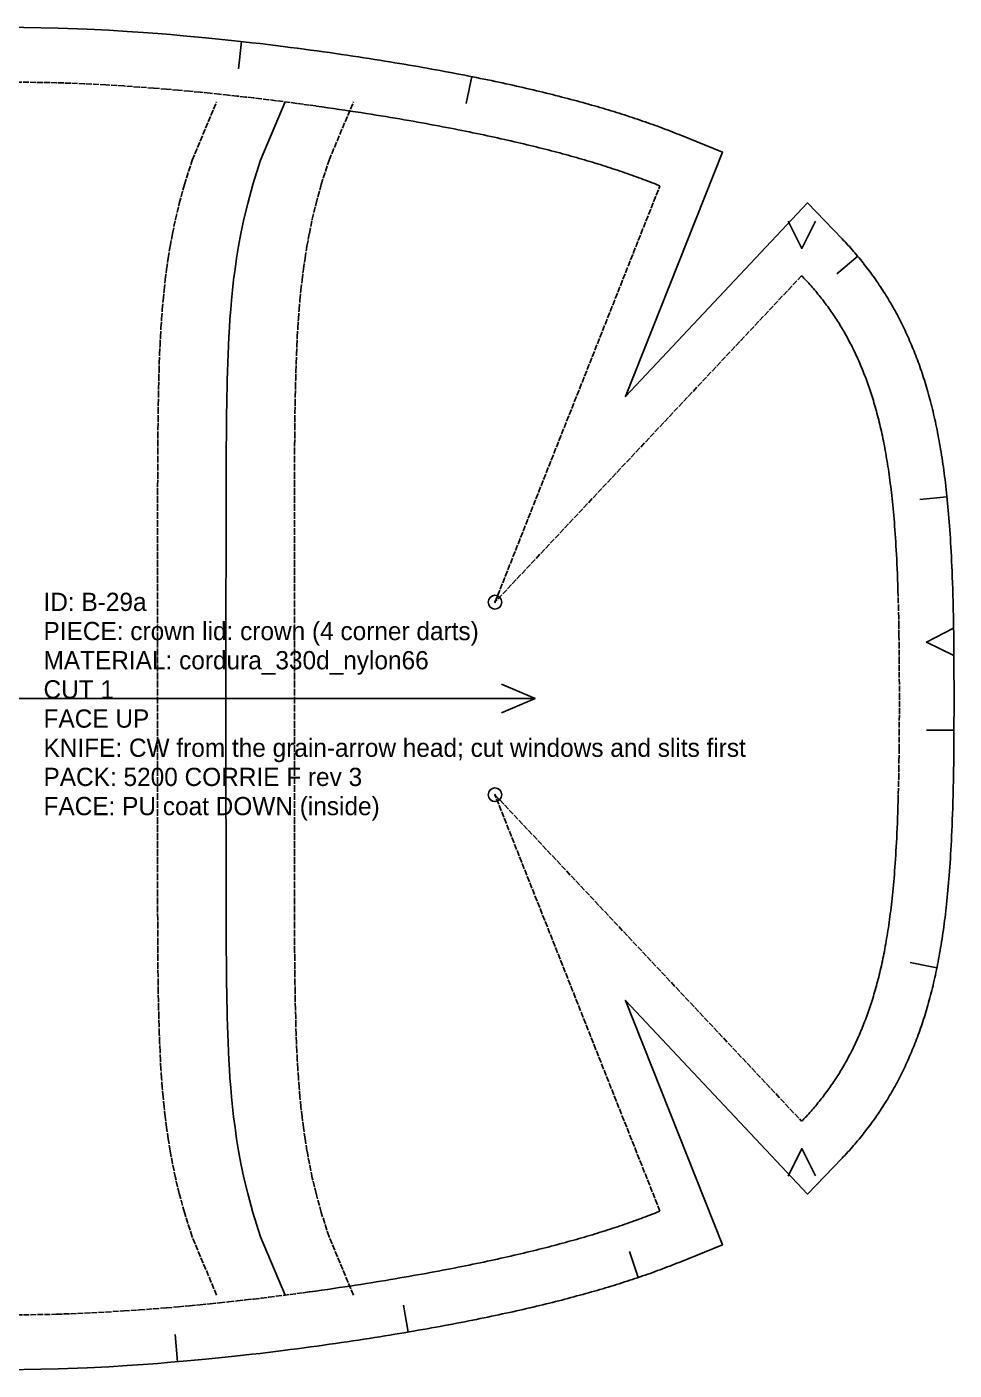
# Model space of a CAD drawing. Header units: millimetres. Extents: x 0 to 1135, y -22 to 1524.
# Drawn here: x 220 to 423.3, y 906.1 to 1200.8 of the extents above; entities that cross this region are included whole.
import ezdxf

# ---------------------------------------------------------------- set-up
doc = ezdxf.new("R2010")
doc.units = ezdxf.units.MM
doc.linetypes.add('DASHED', pattern=[1.524, 1.27, -0.254])
for name, color, linetype in [('CUT', 7, 'Continuous'), ('DRILL', 4, 'Continuous'), ('GRAIN', 5, 'Continuous'), ('INTERNAL', 6, 'Continuous'), ('NOTCH', 1, 'Continuous'), ('SEW', 3, 'Continuous'), ('TEXT', 2, 'Continuous')]:
    doc.layers.add(name, color=color, linetype=linetype)

msp = doc.modelspace()

# ---------------------------------------------------------------- linework, layer by layer
at = {"layer": 'CUT'}
msp.add_lwpolyline([(211.63, 906.11), (226.85, 906.37), (233.18, 906.62), (237.97, 906.87), (241.99, 907.12), (245.51, 907.36), (248.68, 907.59), (251.57, 907.83), (254.25, 908.06), (256.76, 908.28), (259.11, 908.51), (261.34, 908.73), (263.47, 908.95), (265.49, 909.16), (267.44, 909.38), (269.3, 909.59), (271.1, 909.8), (272.83, 910), (274.51, 910.21), (276.14, 910.41), (277.71, 910.61), (279.25, 910.81), (280.74, 911.01), (282.19, 911.2), (283.61, 911.4), (284.99, 911.59), (286.34, 911.78), (287.66, 911.97), (288.96, 912.16), (290.22, 912.34), (291.47, 912.53), (292.68, 912.71), (293.88, 912.89), (295.05, 913.08), (296.2, 913.26), (297.33, 913.44), (298.45, 913.62), (299.54, 913.79), (300.62, 913.97), (301.68, 914.15), (302.73, 914.32), (303.76, 914.5), (304.77, 914.67), (305.77, 914.85), (306.76, 915.02), (307.74, 915.19), (308.7, 915.37), (309.65, 915.54), (310.58, 915.71), (311.51, 915.88), (312.42, 916.05), (313.32, 916.22), (314.22, 916.39), (315.1, 916.56), (315.97, 916.73), (316.84, 916.9), (317.69, 917.07), (318.53, 917.24), (319.37, 917.41), (320.2, 917.58), (321.01, 917.75), (321.83, 917.92), (322.63, 918.09), (323.42, 918.26), (324.21, 918.43), (324.99, 918.6), (325.76, 918.76), (326.53, 918.93), (327.29, 919.1), (328.04, 919.27), (328.78, 919.44), (329.52, 919.61), (330.26, 919.78), (330.98, 919.95), (331.7, 920.12), (332.42, 920.3), (333.13, 920.47), (333.83, 920.64), (334.53, 920.81), (335.22, 920.98), (335.9, 921.16), (336.59, 921.33), (337.26, 921.5), (337.93, 921.68), (338.6, 921.85), (339.26, 922.02), (339.92, 922.2), (340.57, 922.38), (341.22, 922.55), (341.86, 922.73), (342.5, 922.91), (343.13, 923.08), (343.76, 923.26), (344.39, 923.44), (345.01, 923.62), (345.62, 923.8), (346.24, 923.98), (346.85, 924.16), (347.45, 924.34), (348.05, 924.53), (348.65, 924.71), (349.24, 924.89), (349.83, 925.08), (350.42, 925.26), (351, 925.45), (351.58, 925.64), (352.15, 925.82), (352.73, 926.01), (353.29, 926.2), (353.86, 926.39), (354.42, 926.58), (354.98, 926.77), (355.53, 926.97), (356.09, 927.16), (356.63, 927.35), (357.18, 927.55), (357.72, 927.74), (358.26, 927.94), (358.8, 928.14), (359.33, 928.34), (359.86, 928.54), (360.39, 928.74), (360.91, 928.94), (361.43, 929.14), (361.95, 929.34), (362.47, 929.55), (362.98, 929.75), (372.46, 933.58), (351.22, 987.24), (391.11, 944.74), (398.73, 952.64), (399.05, 952.97), (399.36, 953.31), (399.68, 953.65), (399.99, 953.99), (400.3, 954.33), (400.61, 954.67), (400.92, 955.02), (401.22, 955.37), (401.52, 955.72), (401.82, 956.07), (402.12, 956.42), (402.42, 956.78), (402.71, 957.13), (403, 957.49), (403.29, 957.86), (403.58, 958.22), (403.87, 958.59), (404.15, 958.95), (404.43, 959.32), (404.71, 959.69), (404.99, 960.07), (405.26, 960.44), (405.53, 960.82), (405.8, 961.2), (406.07, 961.58), (406.34, 961.97), (406.6, 962.35), (406.87, 962.74), (407.12, 963.13), (407.38, 963.53), (407.64, 963.92), (407.89, 964.32), (408.14, 964.72), (408.39, 965.12), (408.64, 965.52), (408.88, 965.93), (409.13, 966.33), (409.37, 966.74), (409.6, 967.16), (409.84, 967.57), (410.07, 967.99), (410.31, 968.41), (410.53, 968.83), (410.76, 969.25), (410.99, 969.68), (411.21, 970.1), (411.43, 970.53), (411.65, 970.97), (411.87, 971.4), (412.08, 971.84), (412.29, 972.28), (412.5, 972.72), (412.71, 973.17), (412.92, 973.61), (413.12, 974.06), (413.32, 974.52), (413.52, 974.97), (413.72, 975.43), (413.91, 975.89), (414.1, 976.35), (414.29, 976.82), (414.48, 977.28), (414.67, 977.75), (414.85, 978.23), (415.03, 978.7), (415.21, 979.18), (415.39, 979.66), (415.57, 980.15), (415.74, 980.64), (415.91, 981.13), (416.08, 981.62), (416.25, 982.12), (416.41, 982.62), (416.58, 983.12), (416.74, 983.63), (416.89, 984.14), (417.05, 984.65), (417.21, 985.17), (417.36, 985.69), (417.51, 986.21), (417.66, 986.74), (417.8, 987.27), (417.95, 987.8), (418.09, 988.34), (418.23, 988.88), (418.37, 989.43), (418.5, 989.98), (418.64, 990.53), (418.77, 991.09), (418.9, 991.65), (419.03, 992.22), (419.15, 992.79), (419.28, 993.37), (419.4, 993.95), (419.52, 994.54), (419.64, 995.13), (419.75, 995.72), (419.87, 996.33), (419.98, 996.93), (420.09, 997.55), (420.2, 998.17), (420.31, 998.79), (420.41, 999.43), (420.52, 1000.07), (420.62, 1000.71), (420.72, 1001.36), (420.81, 1002.02), (420.91, 1002.69), (421, 1003.37), (421.09, 1004.05), (421.18, 1004.74), (421.27, 1005.44), (421.36, 1006.15), (421.44, 1006.87), (421.53, 1007.6), (421.61, 1008.34), (421.68, 1009.1), (421.76, 1009.86), (421.84, 1010.64), (421.91, 1011.42), (421.98, 1012.23), (422.05, 1013.05), (422.12, 1013.88), (422.19, 1014.73), (422.25, 1015.6), (422.32, 1016.48), (422.38, 1017.39), (422.44, 1018.32), (422.5, 1019.27), (422.55, 1020.24), (422.61, 1021.25), (422.66, 1022.29), (422.71, 1023.36), (422.76, 1024.46), (422.81, 1025.61), (422.86, 1026.81), (422.9, 1028.06), (422.95, 1029.37), (422.99, 1030.76), (423.03, 1032.24), (423.07, 1033.82), (423.1, 1035.54), (423.14, 1037.44), (423.17, 1039.59), (423.21, 1042.14), (423.24, 1045.47), (423.27, 1053.46), (423.24, 1061.45), (423.21, 1064.78), (423.17, 1067.33), (423.14, 1069.48), (423.1, 1071.38), (423.07, 1073.1), (423.03, 1074.68), (422.99, 1076.15), (422.95, 1077.54), (422.9, 1078.86), (422.86, 1080.11), (422.81, 1081.3), (422.76, 1082.45), (422.71, 1083.56), (422.66, 1084.63), (422.61, 1085.67), (422.55, 1086.67), (422.5, 1087.65), (422.44, 1088.6), (422.38, 1089.53), (422.32, 1090.43), (422.25, 1091.32), (422.19, 1092.19), (422.12, 1093.04), (422.05, 1093.87), (421.98, 1094.69), (421.91, 1095.49), (421.84, 1096.28), (421.76, 1097.06), (421.68, 1097.82), (421.61, 1098.57), (421.53, 1099.31), (421.44, 1100.04), (421.36, 1100.76), (421.27, 1101.47), (421.18, 1102.17), (421.09, 1102.87), (421, 1103.55), (420.91, 1104.23), (420.81, 1104.89), (420.72, 1105.55), (420.62, 1106.21), (420.52, 1106.85), (420.41, 1107.49), (420.31, 1108.12), (420.2, 1108.75), (420.09, 1109.37), (419.98, 1109.98), (419.87, 1110.59), (419.75, 1111.19), (419.64, 1111.79), (419.52, 1112.38), (419.4, 1112.97), (419.28, 1113.55), (419.15, 1114.12), (419.03, 1114.7), (418.9, 1115.26), (418.77, 1115.83), (418.64, 1116.39), (418.5, 1116.94), (418.37, 1117.49), (418.23, 1118.04), (418.09, 1118.58), (417.95, 1119.12), (417.8, 1119.65), (417.66, 1120.18), (417.51, 1120.71), (417.36, 1121.23), (417.21, 1121.75), (417.05, 1122.27), (416.89, 1122.78), (416.74, 1123.29), (416.58, 1123.8), (416.41, 1124.3), (416.25, 1124.8), (416.08, 1125.3), (415.91, 1125.79), (415.74, 1126.28), (415.57, 1126.77), (415.39, 1127.25), (415.21, 1127.73), (415.03, 1128.21), (414.85, 1128.69), (414.67, 1129.16), (414.48, 1129.63), (414.29, 1130.1), (414.1, 1130.57), (413.91, 1131.03), (413.72, 1131.49), (413.52, 1131.95), (413.32, 1132.4), (413.12, 1132.85), (412.92, 1133.3), (412.71, 1133.75), (412.5, 1134.19), (412.29, 1134.64), (412.08, 1135.08), (411.87, 1135.51), (411.65, 1135.95), (411.43, 1136.38), (411.21, 1136.81), (410.99, 1137.24), (410.76, 1137.67), (410.53, 1138.09), (410.31, 1138.51), (410.07, 1138.93), (409.84, 1139.35), (409.6, 1139.76), (409.37, 1140.17), (409.13, 1140.58), (408.88, 1140.99), (408.64, 1141.4), (408.39, 1141.8), (408.14, 1142.2), (407.89, 1142.6), (407.64, 1143), (407.38, 1143.39), (407.12, 1143.78), (406.87, 1144.17), (406.6, 1144.56), (406.34, 1144.95), (406.07, 1145.33), (405.8, 1145.71), (405.53, 1146.09), (405.26, 1146.47), (404.99, 1146.85), (404.71, 1147.22), (404.43, 1147.59), (404.15, 1147.96), (403.87, 1148.33), (403.58, 1148.7), (403.29, 1149.06), (403, 1149.42), (402.71, 1149.78), (402.42, 1150.14), (402.12, 1150.5), (401.82, 1150.85), (401.52, 1151.2), (401.22, 1151.55), (400.92, 1151.9), (400.61, 1152.24), (400.3, 1152.59), (399.99, 1152.93), (399.68, 1153.27), (399.36, 1153.61), (399.05, 1153.95), (398.73, 1154.28), (391.11, 1162.18), (351.22, 1119.68), (372.46, 1173.33), (362.98, 1177.16), (362.47, 1177.37), (361.95, 1177.57), (361.43, 1177.78), (360.91, 1177.98), (360.39, 1178.18), (359.86, 1178.38), (359.33, 1178.58), (358.8, 1178.78), (358.26, 1178.98), (357.72, 1179.17), (357.18, 1179.37), (356.63, 1179.56), (356.09, 1179.76), (355.53, 1179.95), (354.98, 1180.14), (354.42, 1180.33), (353.86, 1180.52), (353.29, 1180.71), (352.73, 1180.9), (352.15, 1181.09), (351.58, 1181.28), (351, 1181.47), (350.42, 1181.65), (349.83, 1181.84), (349.24, 1182.02), (348.65, 1182.21), (348.05, 1182.39), (347.45, 1182.57), (346.85, 1182.75), (346.24, 1182.94), (345.62, 1183.12), (345.01, 1183.3), (344.39, 1183.48), (343.76, 1183.65), (343.13, 1183.83), (342.5, 1184.01), (341.86, 1184.19), (341.22, 1184.36), (340.57, 1184.54), (339.92, 1184.72), (339.26, 1184.89), (338.6, 1185.07), (337.93, 1185.24), (337.26, 1185.41), (336.59, 1185.59), (335.9, 1185.76), (335.22, 1185.93), (334.53, 1186.11), (333.83, 1186.28), (333.13, 1186.45), (332.42, 1186.62), (331.7, 1186.79), (330.98, 1186.96), (330.26, 1187.13), (329.52, 1187.3), (328.78, 1187.47), (328.04, 1187.64), (327.29, 1187.81), (326.53, 1187.98), (325.76, 1188.15), (324.99, 1188.32), (324.21, 1188.49), (323.42, 1188.66), (322.63, 1188.83), (321.83, 1189), (321.01, 1189.17), (320.2, 1189.34), (319.37, 1189.5), (318.53, 1189.67), (317.69, 1189.84), (316.84, 1190.01), (315.97, 1190.18), (315.1, 1190.35), (314.22, 1190.52), (313.32, 1190.69), (312.42, 1190.86), (311.51, 1191.03), (310.58, 1191.21), (309.65, 1191.38), (308.7, 1191.55), (307.74, 1191.72), (306.76, 1191.89), (305.77, 1192.07), (304.77, 1192.24), (303.76, 1192.42), (302.73, 1192.59), (301.68, 1192.77), (300.62, 1192.94), (299.54, 1193.12), (298.45, 1193.3), (297.33, 1193.48), (296.2, 1193.66), (295.05, 1193.84), (293.88, 1194.02), (292.68, 1194.2), (291.47, 1194.39), (290.22, 1194.57), (288.96, 1194.76), (287.66, 1194.95), (286.34, 1195.14), (284.99, 1195.33), (283.61, 1195.52), (282.19, 1195.71), (280.74, 1195.91), (279.25, 1196.11), (277.71, 1196.3), (276.14, 1196.51), (274.51, 1196.71), (272.83, 1196.91), (271.1, 1197.12), (269.3, 1197.33), (267.44, 1197.54), (265.49, 1197.75), (263.47, 1197.97), (261.34, 1198.19), (259.11, 1198.41), (256.76, 1198.63), (254.25, 1198.86), (251.57, 1199.09), (248.68, 1199.32), (245.51, 1199.56), (241.99, 1199.8), (237.97, 1200.04), (233.18, 1200.29), (226.85, 1200.55), (211.73, 1200.8)], dxfattribs=at)
at = {"layer": 'DRILL'}
for centre in [(322.61, 1074.59), (322.61, 1032.33)]:
    msp.add_circle(centre, 1.5, dxfattribs=at)
for p in [(322.61, 1074.59), (322.61, 1032.33)]:
    msp.add_point(p, dxfattribs=at)
at = {"layer": 'GRAIN'}
for points in [[(324.04, 1050.34), (331.41, 1053.46), (324.04, 1056.57)], [(91.85, 1053.46), (331.41, 1053.46)]]:
    msp.add_lwpolyline(points, dxfattribs=at)
at = {"layer": 'INTERNAL', "linetype": 'CONTINUOUS'}
msp.add_lwpolyline([(276.58, 922.56), (271.22, 935.38), (269.51, 940.73), (268.39, 944.85), (267.56, 948.33), (266.91, 951.43), (266.39, 954.24), (265.96, 956.85), (265.61, 959.31), (265.31, 961.65), (265.06, 963.88), (264.85, 966.04), (264.67, 968.13), (264.51, 970.17), (264.38, 972.17), (264.27, 974.12), (264.17, 976.05), (264.09, 977.95), (264.02, 979.82), (263.96, 981.68), (263.91, 983.52), (263.86, 985.35), (263.82, 987.17), (263.79, 988.98), (263.76, 990.77), (263.74, 992.57), (263.72, 994.35), (263.71, 996.14), (263.69, 997.91), (263.68, 999.69), (263.67, 1001.46), (263.67, 1003.23), (263.66, 1005), (263.65, 1006.77), (263.65, 1008.53), (263.65, 1010.3), (263.64, 1012.06), (263.64, 1013.82), (263.64, 1015.59), (263.64, 1017.35), (263.64, 1019.11), (263.64, 1020.87), (263.64, 1022.63), (263.64, 1024.4), (263.64, 1026.16), (263.63, 1027.92), (263.63, 1029.68), (263.63, 1031.44), (263.63, 1033.2), (263.63, 1034.96), (263.63, 1036.73), (263.63, 1038.49), (263.63, 1040.25), (263.63, 1042.01), (263.63, 1043.77), (263.63, 1045.53), (263.63, 1047.29), (263.63, 1049.05), (263.63, 1050.82), (263.63, 1052.58), (263.63, 1054.34), (263.63, 1056.1), (263.63, 1057.86), (263.63, 1059.62), (263.63, 1061.38), (263.63, 1063.15), (263.63, 1064.91), (263.63, 1066.67), (263.63, 1068.43), (263.63, 1070.19), (263.63, 1071.95), (263.63, 1073.71), (263.63, 1075.47), (263.63, 1077.24), (263.63, 1079), (263.64, 1080.76), (263.64, 1082.52), (263.64, 1084.28), (263.64, 1086.04), (263.64, 1087.81), (263.64, 1089.57), (263.64, 1091.33), (263.64, 1093.09), (263.64, 1094.86), (263.65, 1096.62), (263.65, 1098.38), (263.65, 1100.15), (263.66, 1101.92), (263.67, 1103.68), (263.67, 1105.45), (263.68, 1107.23), (263.69, 1109), (263.71, 1110.78), (263.72, 1112.56), (263.74, 1114.35), (263.76, 1116.14), (263.79, 1117.94), (263.82, 1119.75), (263.86, 1121.56), (263.91, 1123.39), (263.96, 1125.23), (264.02, 1127.09), (264.09, 1128.97), (264.17, 1130.87), (264.27, 1132.79), (264.38, 1134.75), (264.51, 1136.74), (264.67, 1138.78), (264.85, 1140.87), (265.06, 1143.03), (265.31, 1145.27), (265.61, 1147.61), (265.96, 1150.06), (266.39, 1152.68), (266.91, 1155.49), (267.56, 1158.58), (268.39, 1162.07), (269.51, 1166.19), (271.22, 1171.53), (276.58, 1184.35)], dxfattribs=at)
at = {"layer": 'NOTCH'}
for points in [[(267.06, 1197.58), (266.4, 1191.62)], [(317.5, 1189.88), (316.32, 1184)], [(386.86, 1158.21), (389.85, 1152.21), (392.86, 1158.2)], [(402.15, 1150.46), (397.55, 1146.61)], [(421.7, 1097.72), (415.73, 1097.11)], [(423.15, 1068.92), (417.19, 1065.84), (423.23, 1062.92)], [(423.24, 1046.49), (417.24, 1046.52)], [(419.48, 994.34), (413.6, 995.54)], [(392.87, 948.71), (389.85, 954.71), (386.87, 948.7)], [(354, 926.44), (352.07, 932.12)], [(303.56, 914.47), (302.55, 920.38)], [(252.99, 907.95), (252.48, 913.93)]]:
    msp.add_lwpolyline(points, dxfattribs=at)
at = {"layer": 'SEW', "linetype": 'DASHED'}
for points in [[(211.63, 918.12), (226.51, 918.37), (232.63, 918.61), (237.3, 918.85), (241.22, 919.09), (244.66, 919.33), (247.75, 919.56), (250.58, 919.78), (253.2, 920.01), (255.65, 920.23), (257.95, 920.45), (260.14, 920.67), (262.22, 920.88), (264.2, 921.09), (266.11, 921.3), (267.93, 921.51), (269.7, 921.71), (271.4, 921.92), (273.04, 922.12), (274.64, 922.32), (276.19, 922.51), (277.69, 922.71), (279.15, 922.9), (280.58, 923.09), (281.97, 923.28), (283.33, 923.47), (284.65, 923.66), (285.95, 923.84), (287.22, 924.03), (288.46, 924.21), (289.68, 924.39), (290.88, 924.57), (292.05, 924.75), (293.2, 924.93), (294.33, 925.11), (295.44, 925.29), (296.53, 925.46), (297.61, 925.64), (298.66, 925.81), (299.7, 925.98), (300.73, 926.16), (301.73, 926.33), (302.73, 926.5), (303.71, 926.67), (304.67, 926.84), (305.63, 927.01), (306.57, 927.18), (307.49, 927.34), (308.41, 927.51), (309.31, 927.68), (310.21, 927.85), (311.09, 928.01), (311.96, 928.18), (312.82, 928.35), (313.67, 928.51), (314.51, 928.68), (315.34, 928.84), (316.16, 929.01), (316.98, 929.17), (317.78, 929.33), (318.58, 929.5), (319.36, 929.66), (320.14, 929.83), (320.91, 929.99), (321.68, 930.16), (322.43, 930.32), (323.18, 930.48), (323.92, 930.65), (324.66, 930.81), (325.38, 930.98), (326.11, 931.14), (326.82, 931.3), (327.53, 931.47), (328.23, 931.63), (328.92, 931.8), (329.61, 931.96), (330.29, 932.13), (330.97, 932.29), (331.64, 932.46), (332.31, 932.62), (332.96, 932.79), (333.62, 932.96), (334.27, 933.12), (334.91, 933.29), (335.55, 933.46), (336.18, 933.62), (336.81, 933.79), (337.43, 933.96), (338.05, 934.13), (338.66, 934.3), (339.27, 934.46), (339.88, 934.63), (340.48, 934.8), (341.07, 934.97), (341.66, 935.14), (342.25, 935.31), (342.83, 935.49), (343.41, 935.66), (343.98, 935.83), (344.55, 936), (345.11, 936.18), (345.67, 936.35), (346.23, 936.52), (346.78, 936.7), (347.33, 936.88), (347.88, 937.05), (348.42, 937.23), (348.95, 937.4), (349.49, 937.58), (350.02, 937.76), (350.55, 937.94), (351.07, 938.12), (351.59, 938.3), (352.1, 938.48), (352.62, 938.66), (353.12, 938.84), (353.63, 939.02), (354.13, 939.21), (354.63, 939.39), (355.13, 939.58), (355.62, 939.76), (356.11, 939.95), (356.59, 940.13), (357.08, 940.32), (357.56, 940.51), (358.03, 940.7), (358.51, 940.89), (358.77, 940.99), (322.61, 1032.33), (389.84, 960.7), (390.07, 960.94), (390.34, 961.22), (390.6, 961.51), (390.87, 961.79), (391.13, 962.08), (391.39, 962.37), (391.65, 962.66), (391.91, 962.95), (392.16, 963.24), (392.42, 963.53), (392.67, 963.83), (392.92, 964.12), (393.17, 964.42), (393.42, 964.72), (393.66, 965.02), (393.9, 965.33), (394.14, 965.63), (394.38, 965.94), (394.62, 966.25), (394.86, 966.56), (395.09, 966.87), (395.32, 967.18), (395.55, 967.5), (395.78, 967.81), (396.01, 968.13), (396.23, 968.45), (396.45, 968.77), (396.68, 969.1), (396.9, 969.42), (397.11, 969.75), (397.33, 970.08), (397.54, 970.41), (397.76, 970.74), (397.97, 971.08), (398.18, 971.41), (398.38, 971.75), (398.59, 972.09), (398.79, 972.44), (398.99, 972.78), (399.2, 973.13), (399.39, 973.48), (399.59, 973.83), (399.79, 974.18), (399.98, 974.54), (400.17, 974.89), (400.36, 975.25), (400.55, 975.61), (400.74, 975.98), (400.92, 976.34), (401.11, 976.71), (401.29, 977.08), (401.47, 977.46), (401.65, 977.83), (401.82, 978.21), (402, 978.59), (402.17, 978.98), (402.34, 979.36), (402.51, 979.75), (402.68, 980.14), (402.85, 980.53), (403.01, 980.93), (403.17, 981.33), (403.34, 981.73), (403.5, 982.13), (403.65, 982.54), (403.81, 982.95), (403.97, 983.37), (404.12, 983.78), (404.27, 984.2), (404.42, 984.62), (404.57, 985.05), (404.72, 985.48), (404.86, 985.91), (405.01, 986.35), (405.15, 986.78), (405.29, 987.23), (405.43, 987.67), (405.56, 988.12), (405.7, 988.57), (405.83, 989.03), (405.97, 989.49), (406.1, 989.96), (406.23, 990.42), (406.35, 990.9), (406.48, 991.37), (406.6, 991.85), (406.73, 992.34), (406.85, 992.83), (406.97, 993.32), (407.08, 993.82), (407.2, 994.32), (407.32, 994.83), (407.43, 995.35), (407.54, 995.86), (407.65, 996.39), (407.76, 996.92), (407.87, 997.45), (407.97, 997.99), (408.07, 998.54), (408.18, 999.09), (408.28, 999.65), (408.38, 1000.21), (408.47, 1000.78), (408.57, 1001.36), (408.66, 1001.95), (408.76, 1002.54), (408.85, 1003.14), (408.94, 1003.75), (409.03, 1004.36), (409.11, 1004.99), (409.2, 1005.62), (409.28, 1006.26), (409.36, 1006.91), (409.44, 1007.58), (409.52, 1008.25), (409.6, 1008.93), (409.67, 1009.62), (409.75, 1010.33), (409.82, 1011.05), (409.89, 1011.78), (409.96, 1012.52), (410.03, 1013.28), (410.1, 1014.05), (410.16, 1014.84), (410.22, 1015.65), (410.29, 1016.47), (410.35, 1017.32), (410.41, 1018.18), (410.46, 1019.07), (410.52, 1019.98), (410.57, 1020.92), (410.63, 1021.89), (410.68, 1022.88), (410.73, 1023.92), (410.78, 1024.99), (410.82, 1026.1), (410.87, 1027.26), (410.91, 1028.47), (410.95, 1029.75), (410.99, 1031.11), (411.03, 1032.55), (411.07, 1034.09), (411.11, 1035.78), (411.14, 1037.64), (411.18, 1039.76), (411.21, 1042.27), (411.24, 1045.55), (411.27, 1053.46), (411.24, 1061.37), (411.21, 1064.64), (411.18, 1067.16), (411.14, 1069.27), (411.11, 1071.14), (411.07, 1072.82), (411.03, 1074.37), (410.99, 1075.81), (410.95, 1077.16), (410.91, 1078.44), (410.87, 1079.66), (410.82, 1080.82), (410.78, 1081.93), (410.73, 1083), (410.68, 1084.03), (410.63, 1085.03), (410.57, 1086), (410.52, 1086.94), (410.46, 1087.85), (410.41, 1088.73), (410.35, 1089.6), (410.29, 1090.44), (410.22, 1091.27), (410.16, 1092.08), (410.1, 1092.87), (410.03, 1093.64), (409.96, 1094.4), (409.89, 1095.14), (409.82, 1095.87), (409.75, 1096.59), (409.67, 1097.29), (409.6, 1097.99), (409.52, 1098.67), (409.44, 1099.34), (409.36, 1100), (409.28, 1100.65), (409.2, 1101.3), (409.11, 1101.93), (409.03, 1102.55), (408.94, 1103.17), (408.85, 1103.78), (408.76, 1104.38), (408.66, 1104.97), (408.57, 1105.55), (408.47, 1106.13), (408.38, 1106.7), (408.28, 1107.27), (408.18, 1107.83), (408.07, 1108.38), (407.97, 1108.92), (407.87, 1109.47), (407.76, 1110), (407.65, 1110.53), (407.54, 1111.05), (407.43, 1111.57), (407.32, 1112.08), (407.2, 1112.59), (407.08, 1113.1), (406.97, 1113.59), (406.85, 1114.09), (406.73, 1114.58), (406.6, 1115.06), (406.48, 1115.54), (406.35, 1116.02), (406.23, 1116.49), (406.1, 1116.96), (405.97, 1117.43), (405.83, 1117.89), (405.7, 1118.34), (405.56, 1118.8), (405.43, 1119.24), (405.29, 1119.69), (405.15, 1120.13), (405.01, 1120.57), (404.86, 1121.01), (404.72, 1121.44), (404.57, 1121.87), (404.42, 1122.29), (404.27, 1122.72), (404.12, 1123.13), (403.97, 1123.55), (403.81, 1123.96), (403.65, 1124.37), (403.5, 1124.78), (403.34, 1125.19), (403.17, 1125.59), (403.01, 1125.99), (402.85, 1126.38), (402.68, 1126.78), (402.51, 1127.17), (402.34, 1127.56), (402.17, 1127.94), (402, 1128.32), (401.82, 1128.7), (401.65, 1129.08), (401.47, 1129.46), (401.29, 1129.83), (401.11, 1130.2), (400.92, 1130.57), (400.74, 1130.94), (400.55, 1131.3), (400.36, 1131.66), (400.17, 1132.02), (399.98, 1132.38), (399.79, 1132.74), (399.59, 1133.09), (399.39, 1133.44), (399.2, 1133.79), (398.99, 1134.14), (398.79, 1134.48), (398.59, 1134.82), (398.38, 1135.16), (398.18, 1135.5), (397.97, 1135.84), (397.76, 1136.17), (397.54, 1136.51), (397.33, 1136.84), (397.11, 1137.17), (396.9, 1137.49), (396.68, 1137.82), (396.45, 1138.14), (396.23, 1138.46), (396.01, 1138.79), (395.78, 1139.1), (395.55, 1139.42), (395.32, 1139.73), (395.09, 1140.05), (394.86, 1140.36), (394.62, 1140.67), (394.38, 1140.98), (394.14, 1141.28), (393.9, 1141.59), (393.66, 1141.89), (393.42, 1142.19), (393.17, 1142.49), (392.92, 1142.79), (392.67, 1143.09), (392.42, 1143.38), (392.16, 1143.68), (391.91, 1143.97), (391.65, 1144.26), (391.39, 1144.55), (391.13, 1144.84), (390.87, 1145.12), (390.6, 1145.41), (390.34, 1145.69), (390.07, 1145.97), (389.84, 1146.21), (322.61, 1074.59), (358.77, 1165.92), (358.51, 1166.03), (358.03, 1166.22), (357.56, 1166.41), (357.08, 1166.6), (356.59, 1166.78), (356.11, 1166.97), (355.62, 1167.16), (355.13, 1167.34), (354.63, 1167.52), (354.13, 1167.71), (353.63, 1167.89), (353.12, 1168.07), (352.62, 1168.26), (352.1, 1168.44), (351.59, 1168.62), (351.07, 1168.8), (350.55, 1168.98), (350.02, 1169.16), (349.49, 1169.33), (348.95, 1169.51), (348.42, 1169.69), (347.88, 1169.86), (347.33, 1170.04), (346.78, 1170.22), (346.23, 1170.39), (345.67, 1170.57), (345.11, 1170.74), (344.55, 1170.91), (343.98, 1171.09), (343.41, 1171.26), (342.83, 1171.43), (342.25, 1171.6), (341.66, 1171.77), (341.07, 1171.94), (340.48, 1172.11), (339.88, 1172.28), (339.27, 1172.45), (338.66, 1172.62), (338.05, 1172.79), (337.43, 1172.96), (336.81, 1173.13), (336.18, 1173.29), (335.55, 1173.46), (334.91, 1173.63), (334.27, 1173.79), (333.62, 1173.96), (332.96, 1174.13), (332.31, 1174.29), (331.64, 1174.46), (330.97, 1174.62), (330.29, 1174.79), (329.61, 1174.95), (328.92, 1175.12), (328.23, 1175.28), (327.53, 1175.45), (326.82, 1175.61), (326.11, 1175.78), (325.38, 1175.94), (324.66, 1176.1), (323.92, 1176.27), (323.18, 1176.43), (322.43, 1176.6), (321.68, 1176.76), (320.91, 1176.92), (320.14, 1177.09), (319.36, 1177.25), (318.58, 1177.42), (317.78, 1177.58), (316.98, 1177.75), (316.16, 1177.91), (315.34, 1178.08), (314.51, 1178.24), (313.67, 1178.41), (312.82, 1178.57), (311.96, 1178.74), (311.09, 1178.9), (310.21, 1179.07), (309.31, 1179.24), (308.41, 1179.4), (307.49, 1179.57), (306.57, 1179.74), (305.63, 1179.91), (304.67, 1180.08), (303.71, 1180.25), (302.73, 1180.42), (301.73, 1180.59), (300.73, 1180.76), (299.7, 1180.93), (298.66, 1181.11), (297.61, 1181.28), (296.53, 1181.45), (295.44, 1181.63), (294.33, 1181.81), (293.2, 1181.98), (292.05, 1182.16), (290.88, 1182.34), (289.68, 1182.52), (288.46, 1182.7), (287.22, 1182.89), (285.95, 1183.07), (284.65, 1183.26), (283.33, 1183.44), (281.97, 1183.63), (280.58, 1183.82), (279.15, 1184.01), (277.69, 1184.21), (276.19, 1184.4), (274.64, 1184.6), (273.04, 1184.8), (271.4, 1185), (269.7, 1185.2), (267.93, 1185.41), (266.11, 1185.61), (264.2, 1185.82), (262.22, 1186.03), (260.14, 1186.25), (257.95, 1186.46), (255.65, 1186.68), (253.2, 1186.91), (250.58, 1187.13), (247.75, 1187.36), (244.66, 1187.59), (241.22, 1187.83), (237.3, 1188.06), (232.63, 1188.31), (226.51, 1188.55), (211.63, 1188.8)], [(261.58, 922.56), (256.22, 935.38), (254.51, 940.73), (253.39, 944.85), (252.56, 948.33), (251.91, 951.43), (251.39, 954.24), (250.96, 956.85), (250.61, 959.31), (250.31, 961.65), (250.06, 963.88), (249.85, 966.04), (249.67, 968.13), (249.51, 970.17), (249.38, 972.17), (249.27, 974.12), (249.17, 976.05), (249.09, 977.95), (249.02, 979.82), (248.96, 981.68), (248.91, 983.52), (248.86, 985.35), (248.82, 987.17), (248.79, 988.98), (248.76, 990.77), (248.74, 992.57), (248.72, 994.35), (248.71, 996.14), (248.69, 997.91), (248.68, 999.69), (248.67, 1001.46), (248.67, 1003.23), (248.66, 1005), (248.65, 1006.77), (248.65, 1008.53), (248.65, 1010.3), (248.64, 1012.06), (248.64, 1013.82), (248.64, 1015.59), (248.64, 1017.35), (248.64, 1019.11), (248.64, 1020.87), (248.64, 1022.63), (248.64, 1024.4), (248.64, 1026.16), (248.63, 1027.92), (248.63, 1029.68), (248.63, 1031.44), (248.63, 1033.2), (248.63, 1034.96), (248.63, 1036.73), (248.63, 1038.49), (248.63, 1040.25), (248.63, 1042.01), (248.63, 1043.77), (248.63, 1045.53), (248.63, 1047.29), (248.63, 1049.05), (248.63, 1050.82), (248.63, 1052.58), (248.63, 1054.34), (248.63, 1056.1), (248.63, 1057.86), (248.63, 1059.62), (248.63, 1061.38), (248.63, 1063.15), (248.63, 1064.91), (248.63, 1066.67), (248.63, 1068.43), (248.63, 1070.19), (248.63, 1071.95), (248.63, 1073.71), (248.63, 1075.47), (248.63, 1077.24), (248.63, 1079), (248.64, 1080.76), (248.64, 1082.52), (248.64, 1084.28), (248.64, 1086.04), (248.64, 1087.81), (248.64, 1089.57), (248.64, 1091.33), (248.64, 1093.09), (248.64, 1094.86), (248.65, 1096.62), (248.65, 1098.38), (248.65, 1100.15), (248.66, 1101.92), (248.67, 1103.68), (248.67, 1105.45), (248.68, 1107.23), (248.69, 1109), (248.71, 1110.78), (248.72, 1112.56), (248.74, 1114.35), (248.76, 1116.14), (248.79, 1117.94), (248.82, 1119.75), (248.86, 1121.56), (248.91, 1123.39), (248.96, 1125.23), (249.02, 1127.09), (249.09, 1128.97), (249.17, 1130.87), (249.27, 1132.79), (249.38, 1134.75), (249.51, 1136.74), (249.67, 1138.78), (249.85, 1140.87), (250.06, 1143.03), (250.31, 1145.27), (250.61, 1147.61), (250.96, 1150.06), (251.39, 1152.68), (251.91, 1155.49), (252.56, 1158.58), (253.39, 1162.07), (254.51, 1166.19), (256.22, 1171.53), (261.58, 1184.35)], [(291.58, 922.56), (286.22, 935.38), (284.51, 940.73), (283.39, 944.85), (282.56, 948.33), (281.91, 951.43), (281.39, 954.24), (280.96, 956.85), (280.61, 959.31), (280.31, 961.65), (280.06, 963.88), (279.85, 966.04), (279.67, 968.13), (279.51, 970.17), (279.38, 972.17), (279.27, 974.12), (279.17, 976.05), (279.09, 977.95), (279.02, 979.82), (278.96, 981.68), (278.91, 983.52), (278.86, 985.35), (278.82, 987.17), (278.79, 988.98), (278.76, 990.77), (278.74, 992.57), (278.72, 994.35), (278.71, 996.14), (278.69, 997.91), (278.68, 999.69), (278.67, 1001.46), (278.67, 1003.23), (278.66, 1005), (278.65, 1006.77), (278.65, 1008.53), (278.65, 1010.3), (278.64, 1012.06), (278.64, 1013.82), (278.64, 1015.59), (278.64, 1017.35), (278.64, 1019.11), (278.64, 1020.87), (278.64, 1022.63), (278.64, 1024.4), (278.64, 1026.16), (278.63, 1027.92), (278.63, 1029.68), (278.63, 1031.44), (278.63, 1033.2), (278.63, 1034.96), (278.63, 1036.73), (278.63, 1038.49), (278.63, 1040.25), (278.63, 1042.01), (278.63, 1043.77), (278.63, 1045.53), (278.63, 1047.29), (278.63, 1049.05), (278.63, 1050.82), (278.63, 1052.58), (278.63, 1054.34), (278.63, 1056.1), (278.63, 1057.86), (278.63, 1059.62), (278.63, 1061.38), (278.63, 1063.15), (278.63, 1064.91), (278.63, 1066.67), (278.63, 1068.43), (278.63, 1070.19), (278.63, 1071.95), (278.63, 1073.71), (278.63, 1075.47), (278.63, 1077.24), (278.63, 1079), (278.64, 1080.76), (278.64, 1082.52), (278.64, 1084.28), (278.64, 1086.04), (278.64, 1087.81), (278.64, 1089.57), (278.64, 1091.33), (278.64, 1093.09), (278.64, 1094.86), (278.65, 1096.62), (278.65, 1098.38), (278.65, 1100.15), (278.66, 1101.92), (278.67, 1103.68), (278.67, 1105.45), (278.68, 1107.23), (278.69, 1109), (278.71, 1110.78), (278.72, 1112.56), (278.74, 1114.35), (278.76, 1116.14), (278.79, 1117.94), (278.82, 1119.75), (278.86, 1121.56), (278.91, 1123.39), (278.96, 1125.23), (279.02, 1127.09), (279.09, 1128.97), (279.17, 1130.87), (279.27, 1132.79), (279.38, 1134.75), (279.51, 1136.74), (279.67, 1138.78), (279.85, 1140.87), (280.06, 1143.03), (280.31, 1145.27), (280.61, 1147.61), (280.96, 1150.06), (281.39, 1152.68), (281.91, 1155.49), (282.56, 1158.58), (283.39, 1162.07), (284.51, 1166.19), (286.22, 1171.53), (291.58, 1184.35)]]:
    msp.add_lwpolyline(points, dxfattribs=at)

# ---------------------------------------------------------------- texts
at = {"layer": 'TEXT'}
for s, p in [('ID: B-29a', (223.63, 1072.66)), ('PIECE: crown lid: crown (4 corner darts)', (223.63, 1066.26)), ('MATERIAL: cordura_330d_nylon66', (223.63, 1059.86)), ('CUT 1', (223.63, 1053.46)), ('FACE UP', (223.63, 1047.06)), ('KNIFE: CW from the grain-arrow head; cut windows and slits first', (223.63, 1040.66)), ('PACK: 5200 CORRIE F rev 3', (223.63, 1034.26)), ('FACE: PU coat DOWN (inside)', (223.63, 1027.86))]:
    msp.add_text(s, height=4, dxfattribs=at).set_placement(p)

doc.saveas('drawing.dxf')
